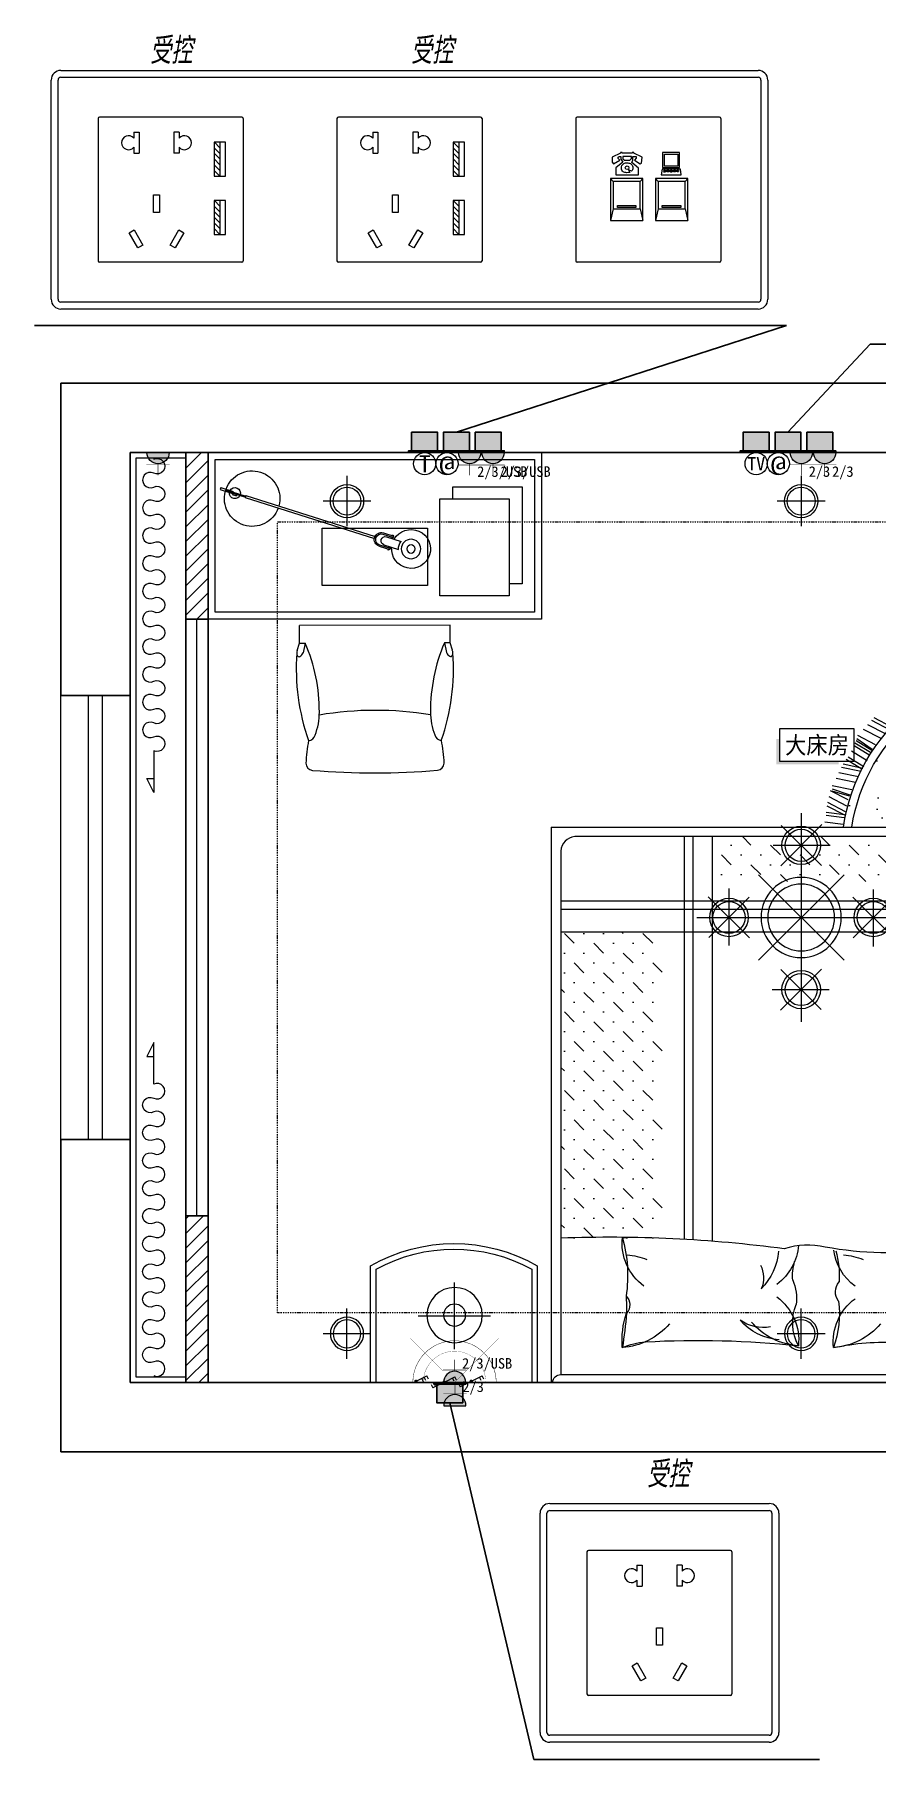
# Model space of a CAD drawing. Header units: millimetres. Extents: x 130143 to 328923, y 19139 to 134795.
# Drawn here: x 139871 to 144418, y 29509 to 38832 of the extents above; entities that cross this region are included whole.
import ezdxf
from ezdxf.enums import TextEntityAlignment as Align

# ---------------------------------------------------------------- set-up
doc = ezdxf.new("R2010")
doc.units = ezdxf.units.MM
doc.header["$LTSCALE"] = 10
for name, pattern in [('DASHDOT2', [12.7, 6.35, -3.175, 0, -3.175]), ('DOTE', [61.468, 50.8, -5.08, 0.508, -5.08]), ('HIDDEN', [9.525, 6.35, -3.175])]:
    doc.linetypes.add(name, pattern=pattern)
doc.layers.get('Defpoints').update_dxf_attribs({"color": 250})
for name, color, linetype in [('EM-开关插座(0.12)-DOM', 61, 'Continuous'), ('WALL_NEW【新建墙体】', 4, 'Continuous'), ('WALL【墙体】', 7, 'Continuous'), ('新建墙体图', 255, 'Continuous')]:
    doc.layers.add(name, color=color, linetype=linetype)
for name, color, linetype, lineweight in [('FF-ART【装饰、挂画】', 120, 'Continuous', 0), ('FF-Curtain【平面窗帘】', 32, 'Continuous', 0), ('FF-Socket【电气】', 124, 'Continuous', 0), ('FF-Text【平面文字】', 2, 'Continuous', 0), ('FF-Win【窗】', 132, 'Continuous', 0), ('FF-【活动成品家具】', 51, 'Continuous', 0), ('RC-Lamplight【灯带】', 205, 'DASHDOT2', 0), ('RC-Lamps【天花灯具】', 2, 'Continuous', 0), ('RC-Modelling【天花造型】', 30, 'Continuous', 0), ('邦威智能化', 7, 'Continuous', 18)]:
    doc.layers.add(name, color=color, linetype=linetype, lineweight=lineweight)
doc.styles.add('宋体', font='', dxfattribs={"width": 0.8})
doc.styles.add('文字', font='')
doc.styles.add('标准', font='', dxfattribs={"width": 0.667})
doc.styles.get('宋体').set_extended_font_data('SimSun')
doc.styles.get('文字').set_extended_font_data('SimSun')
doc.styles.get('标准').set_extended_font_data('仿宋_gb2312')
pattern_1 = [(45, (119597.695, 58434.603), (-39.77476, 39.77476), [])]

# ---------------------------------------------------------------- blocks, each defined once
blk = doc.blocks.new('hlw_3_1600_250')
for p, q in [((-0.5, 0.078125), (0.5, 0.078125)), ((-0.5, -0.078125), (0.5, -0.078125))]:
    blk.add_line(p, q)
at = {"linetype": 'HIDDEN', "ltscale": 15}
for p, q in [((-0.5, 0.015625), (0.5, 0.015625)), ((-0.5, -0.015625), (0.5, -0.015625))]:
    blk.add_line(p, q, dxfattribs=at)
blk = doc.blocks.new('tasklight')
at = {"color": 251}
for p, q in [((457.5, 270.3), (495.7, 282.4)), ((459, 265.6), (497.2, 277.6)), ((474.8, 265.3), (527.3, 281.8)), ((483.9, 236.7), (536.3, 253.2)), ((487.8, 282.5), (492.5, 284)), ((488.5, 280.1), (487.8, 282.5)), ((491.5, 270.6), (490, 275.3)), ((493.3, 281.6), (492.5, 284)), ((496.3, 272.1), (494.8, 276.8)), ((497.2, 277.6), (495.7, 282.4)), ((-25, 96.3), (440.3, 242.9)), ((-22.6, 88.7), (442.7, 235.3)), ((471.1, 227.4), (509.2, 239.4)), ((472.6, 222.7), (510.7, 234.7)), ((500.6, 242), (502.1, 237.2)), ((503.6, 232.4), (504.3, 230)), ((504.3, 230), (509.1, 231.5)), ((505.3, 243.5), (506.8, 238.7)), ((508.3, 233.9), (509.1, 231.5)), ((509.2, 239.4), (510.7, 234.7)), ((-115.6, 67.8), (-70.8, 81.9)), ((-113.2, 60.1), (-115.6, 67.8)), ((-113.2, 60.1), (-68.4, 74.3)), ((-96, 71.9), (-24.4, 94.4)), ((-94.8, 68), (-96, 71.9)), ((-94.8, 68), (-23.2, 90.6)), ((-71.7, 84.7), (-56.5, 89.6)), ((-70.8, 81.9), (-71.7, 84.7)), ((-55.6, 86.7), (-70.8, 81.9)), ((-70.8, 81.9), (-70.2, 80)), ((-69, 76.2), (-68.4, 74.3)), ((-67.4, 80.9), (-68, 82.8)), ((-57.8, 83.9), (-58.4, 85.8)), ((-55.6, 86.7), (-56.5, 89.6)), ((-22.6, 88.7), (-25, 96.3))]:
    blk.add_line(p, q, dxfattribs=at)
for radius in [35, 15]:
    blk.add_circle((572.3, 280.3), radius, dxfattribs=at)
for centre, radius, start, end in [((572.3, 280.3), 70, 209.85888, 185.11163), ((465, 246.5), 25, 107.48525, 287.48525), ((465, 246.5), 20, 107.48525, 287.48525), ((479.4, 251), 15, 107.48525, 287.48525), ((572.3, 280.3), 45, 178.01403, 216.95647), ((0, 100), 100, 19.7777, 195.19281), ((0, 100), 100, 199.7777, 15.19281), ((-62, 80.5), 20, 209.02221, 185.94829)]:
    blk.add_arc(centre, radius, start, end, dxfattribs=at)
blk = doc.blocks.new('海龙_04090929')
at = {"color": 0, "linetype": 'ByBlock'}
for p, q in [((271.2, -44.5, 0), (-271.2, -45.4, 0)), ((-271.1, -109.6, 0), (-271.2, -45.4, 0)), ((271.3, -108.7, 0), (271.2, -44.5, 0)), ((-278.9, -136.2, 0), (-271.1, -109.6, 0)), ((-271.1, -109.6, 0), (-250.2, -109.5, 0)), ((-271.1, -109.6, 0), (-250.2, -109.5, 0)), ((-250.2, -109.5, 0), (-258, -144.4, 0)), ((-250.2, -109.5, 0), (-258, -144.4, 0)), ((250.4, -108.6, 0), (258.3, -143.6, 0)), ((271.3, -108.7, 0), (250.4, -108.6, 0)), ((250.4, -108.6, 0), (258.3, -143.6, 0)), ((271.3, -108.7, 0), (250.4, -108.6, 0)), ((279.2, -135.3, 0), (271.3, -108.7, 0))]:
    blk.add_line(p, q, dxfattribs=at)
at = {"ltscale": 500}
blk.add_lwpolyline([(600, 577.1), (600, -22.9), (-600, -22.9), (-600, 577.1)], close=True, dxfattribs=at)
at = {"color": 251}
for points in [[(575, 552.1), (575, 2.1), (-575, 2.1), (-575, 552.1)], [(483.8, 61), (233.8, 61), (233.8, 411), (483.8, 411)], [(-189.7, 304.9), (189.7, 304.9), (189.7, 97.6), (-189.7, 97.6)]]:
    blk.add_lwpolyline(points, close=True, dxfattribs=at)
blk.add_lwpolyline([(281, 411), (281, 453.9), (531, 453.9), (531, 103.9), (483.8, 103.9)], dxfattribs=at)
at = {"color": 0, "linetype": 'ByBlock'}
for centre, radius, start, end in [((-825.4, -356.4, 0), 625.9, 359.84129, 23.2355), ((-825.4, -356.4, 0), 625.9, 359.84129, 23.2355), ((826.4, -353.7, 0), 625.9, 156.94898, 180.3432), ((826.4, -353.7, 0), 625.9, 156.94898, 180.3432), ((490.4, -202.2, 0), 773.1, 175.80336, 199.53273), ((-255.2, -145.3, 0), 25.4, 158.99011, 180.62502), ((-255.2, -145.3, 0), 25.4, 180.62502, 200.62672), ((-255.2, -145.3, 0), 25.4, 180.62502, 200.62672), ((-273, -152, 0), 6.35, 200.62672, 296.64596), ((-273, -152, 0), 6.35, 200.62672, 296.64596), ((-281.6, -135, 0), 25.4, 296.64596, 338.28256), ((-281.6, -135, 0), 25.4, 296.64596, 338.28256), ((-489.9, -203.8, 0), 773.1, 340.65176, 4.38113), ((281.9, -134.1, 0), 25.4, 201.90193, 243.53853), ((281.9, -134.1, 0), 25.4, 201.90193, 243.53853), ((273.4, -151.2, 0), 6.35, 243.53853, 339.55777), ((273.4, -151.2, 0), 6.35, 243.53853, 339.55777), ((255.5, -144.5, 0), 25.4, 359.55947, 21.19437), ((255.5, -144.5, 0), 25.4, 339.55777, 359.55947), ((255.5, -144.5, 0), 25.4, 339.55777, 359.55947), ((-411.2, -361.5, 0), 211.7, 337.8885, 0.9101), ((-411.2, -361.5, 0), 211.7, 337.8885, 0.9101), ((2.4, -1560, 0), 1208.4, 80.56409, 99.62039), ((2.4, -1560, 0), 1208.4, 80.56409, 99.62039), ((412.2, -360.1, 0), 211.7, 179.27439, 202.29599), ((412.2, -360.1, 0), 211.7, 179.27439, 202.29599), ((133.9, -545.8, 0), 381.7, 167.11391, 179.48638), ((-239.7, -435.3, 0), 25.4, 273.35663, 346.67419), ((-239.7, -435.3, 0), 25.4, 273.35663, 346.67419), ((241, -434.5, 0), 25.4, 193.5103, 266.82786), ((241, -434.5, 0), 25.4, 193.5103, 266.82786), ((-132.2, -546.2, 0), 381.7, 0.69811, 13.07057), ((-222.4, -542.6, 0), 25.4, 179.50765, 265.22035), ((224, -541.9, 0), 25.4, 274.96413, 0.67683), ((-3.4, 2077, 0), 2654.1, 265.22035, 274.96413)]:
    blk.add_arc(centre, radius, start, end, dxfattribs=at)
at = {"color": 251, "extrusion": (-2.32109e-12, 1.27568e-12, -1), "zscale": -1, "rotation": 180.1031689503808}
blk.add_blockref('tasklight', (441.3, 511.2, 0), dxfattribs=at)
blk = doc.blocks.new('1800平10108344')
h = blk.add_hatch()
h.set_pattern_fill('MUDST', color=8, scale=200, angle=45, style=0)
h.set_pattern_definition([(45, (-6314.967, -6597.646), (35.35534, 106.06602), [50, -50, 0, -50, 0, -50])])
h.paths.add_polyline_path([(814.9, -644.2, 0.325595), (864.9, -587.2), (864.9, -482.1), (-322.9, -482.1), (-322.9, -644.2)])
h.paths.add_polyline_path([(-504.8, 803.3, -0.019127), (-869.2, 802.8), (-869.2, -300.2), (-504.8, -300.2)])
h = blk.add_hatch()
h.set_pattern_fill('AR-CONC', color=8, scale=40, style=0)
h.set_pattern_definition([(50, (-6066.9, -21172.5), (286.904, -25.1009), [30, -330]), (355, (-6066.9, -21172.5), (-55.5005, 300.877), [24, -264]), (100.4514, (-6043, -21174.58), (231.4038, 275.7758), [25.496, -280.457]), (46.1842, (-6066.9, -21092.5), (426.8964, -66.2076), [45, -495]), (96.6356, (-6031.33, -21098), (373.865, 389.647), [38.244, -420.685]), (351.1842, (-6066.9, -21092.5), (373.865, 389.6474), [36, -396]), (21, (-6026.9, -21112.5), (238.7628, -161.0476), [30, -330]), (326, (-6026.9, -21112.5), (97.326, 290.06), [24, -264]), (71.4514, (-6007, -21125.9), (336.089, 129.0122), [25.496, -280.457]), (37.5, (-6066.9, -21172.49), (4.86394, 133.15754), [0, -260.8, 0, -268, 0, -265]), (7.5, (-6066.9, -21172.49), (105.2278, 157.7647), [0, -152.8, 0, -254.8, 0, -101]), (327.5, (-6156.1, -21172.49), (213.52897, -9.02195), [0, -100, 0, -312, 0, -414]), (317.5, (-6196.1, -21172.49), (233.2745, 40.042), [0, -130, 0, -207.2, 0, -294])])
h.paths.add_polyline_path([(895.8, -677.7), (147.8, -677.7, 2.020977), (895.8, 81.4)])
at = {"ltscale": 300}
for p, q in [((-1554.2, 1322.3), (1545.8, 1322.3)), ((-904.2, -677.7), (-904.2, 1322.3)), ((-904.2, -677.7), (895.8, -677.7))]:
    blk.add_line(p, q, dxfattribs=at)
at = {"color": 8}
for p, q in [((-1251.8, 1203), (-1251.8, 962.6)), ((-1383.4, 1082.8), (-1122.9, 1082.8)), ((-393.6, 809), (-393.6, -644.2)), ((-322.9, 814), (-322.9, -644.2)), ((-423.9, 807.2), (-423.9, -644.2)), ((864.9, -300.2), (-869.2, -300.2)), ((864.9, -381.1), (-869.2, -381.1)), ((864.9, -411.4), (-869.2, -411.4)), ((81.3, -697.7), (147.2, -689)), ((85.2, -721.3), (151.1, -712.6)), ((85.5, -732.5), (151.4, -723.8)), ((152.7, -720.8), (89.1, -753.7)), ((155.4, -733.5), (91.7, -766.4)), ((159.7, -754.1), (96.1, -786.9)), ((164.4, -776.5), (100.8, -809.4)), ((106.7, -808.4), (168.6, -790.7)), ((107.2, -815.8), (171.3, -794.4)), ((177.6, -812.5), (107.5, -827.2)), ((191.3, -839.2), (121.2, -853.9)), ((201.8, -859.6), (131.8, -874.3)), ((211.4, -878.3), (141.3, -893)), ((217.4, -889.8), (147.3, -904.5)), ((157.9, -923.1), (214.5, -888.3)), ((164.7, -932), (221.3, -897.2)), ((176.6, -952.9), (233.2, -918)), ((186.6, -972.4), (243.2, -937.6)), ((188.5, -982.5), (245.6, -948.4)), ((193.5, -990.2), (250.1, -955.4)), ((196, -997.3), (251.9, -959.3)), ((262.9, -975.1), (199.4, -1008.1)), ((283.3, -997), (219.8, -1030.1)), ((298.9, -1013.9), (235.4, -1046.9)), ((313.2, -1029.2), (249.7, -1062.3)), ((322, -1038.8), (258.5, -1071.8))]:
    blk.add_line(p, q, dxfattribs=at)
at = {"ltscale": 300}
blk.add_lwpolyline([(-1554.2, 1322.3), (-1554.2, 902.3, 0.266667), (-954.2, 902.3), (-954.2, 1322.3)], format="xyb", dxfattribs=at)
at = {"color": 8}
for points in [[(-1534.2, 1322.3), (-1534.2, 914, 0.256108), (-974.2, 914), (-974.2, 1322.3)], [(-899.2, 1322.3, 0.39642), (-869.2, 1294), (-4.2, 1294), (864.9, 1294)], [(864.9, 1294), (864.9, -587.2, -0.325595), (814.9, -644.2), (-819.2, -644.2, -0.382387), (-869.2, -591.9), (-869.2, 1294)], [(864.9, 722.6, 0.165988), (82.3, 834.8, -0.137674), (-65, 841.2, -0.042319), (-869.2, 802.8)]]:
    blk.add_lwpolyline(points, format="xyb", dxfattribs=at)
for radius in [99.6, 39.6]:
    blk.add_circle((-1251.8, 1080), radius, dxfattribs=at)
for centre, radius, start, end in [((-340.6, 1171.8), 308.5, 175.30484, 198.69419), ((-665.1, 952.7), 245, 40.4189, 85.9871), ((-535.3, 1469.5), 294.8, 247.51785, 264.26696), ((-2263.4, 935.8), 1636.4, 4.80985, 9.18918), ((-376.8, 4551.3), 3380.3, 266.81337, 276.16021), ((3.1, 946.1), 245, 94.0129, 139.5811), ((-207.4, 1170.5), 194.3, 306.5711, 5.88998), ((141.7, 1106.9), 176.7, 151.77364, 201.69827), ((305.4, 1177.1), 194.3, 174.11002, 233.4289), ((293.9, 2033.7), 856.1, 257.74383, 273.62843), ((95, 952.7), 245, 40.4189, 85.9871), ((-245.1, 1072.8), 378.3, 353.49469, 19.18669), ((-68.9, 965.7), 204.1, 94.0129, 139.5811), ((-140.4, 979.3), 145.5, 79.82604, 125.26665), ((-665.8, 1043), 44.6, 314.4736, 42.17134), ((-2993.9, 1118.7), 2361.8, 357.39054, 358.88764), ((-1124.4, 936.2), 495.6, 344.0243, 8.70709), ((-189.2, 1019.5), 168.1, 337.01696, 7.53676), ((173.9, 996.3), 54.7, 142.08329, 220.902), ((-454.7, 819.7), 194.3, 126.5711, 185.88998), ((-235.6, 945.6), 96.2, 331.37164, 24.1267), ((-309, 828.4), 224.6, 5.35766, 44.16478), ((-207.4, 813.1), 194.3, 4.31813, 53.4289), ((148.3, 938.6), 183.4, 175.22328, 196.23004), ((305.4, 819.7), 194.3, 126.5711, 172.36406), ((-196.7, 940), 329.9, 343.79543, 3.55541), ((-648.8, 1100.6), 238.3, 274.48364, 291.935), ((129.7, 1100.6), 238.3, 274.48364, 291.935), ((-384.6, -967.5), 1786.8, 97.85852, 98.47626), ((-665.1, 1044.1), 245, 274.0129, 278.34166), ((811.5, -583.5), 640.3, 188.46037, 82.43182)]:
    blk.add_arc(centre, radius, start, end, dxfattribs=at)
at = {"ltscale": 300}
blk.add_arc((811.5, -583.5), 670.3, 188.07911, 82.77241, dxfattribs=at)
blk = doc.blocks.new('*U127')
at = {"color": 150}
blk.add_lwpolyline([(-5.38, -2.34), (5.38, -2.34), (5.38, 2.33), (-5.38, 2.33), (-5.38, -2.34)], dxfattribs=at)
at = {"color": 150, "ltscale": 4}
for points in [[(-5.38, 0.83), (-5.83, 0.83), (-5.38, -2.34), (-5.83, -2.79)], [(3.13, -2.34), (3.13, -2.79), (-5.38, -2.34), (-5.83, -2.79)]]:
    blk.add_solid(points, dxfattribs=at)
at = {"color": 2, "ltscale": 4, "style": '文字', "width": 0.9, "flags": 8}
blk.add_attdef('功能区文字', text='', height=2.5, dxfattribs=at).set_placement((0.01, -0.03), align=Align.MIDDLE_CENTER)
blk = doc.blocks.new('灯_圆形筒灯')
at = {"color": 251, "linetype": 'DOTE', "ltscale": 43.504693}
blk.add_line((0, 90.6), (0, -90.6), dxfattribs=at)
at = {"color": 251, "linetype": 'DOTE', "ltscale": 41.297046}
blk.add_line((86, 0), (-86, 0), dxfattribs=at)
blk.add_ellipse((0, 0), major_axis=(-42.4, 42.4), ratio=1, start_param=2.355868237233173, end_param=8.639053544412759)
at = {"color": 251}
blk.add_ellipse((0, 0), major_axis=(35.4, 35.4), ratio=1, start_param=5.498714316925571, end_param=11.78189962410516, dxfattribs=at)
blk = doc.blocks.new('大吊灯')
at = {"color": 8}
for p, q in [((0, 376.2), (0, -376.2)), ((74.5, 334.4), (-73.6, 186.3)), ((72.9, 187), (-72, 331.9)), ((104.1, 259.9), (-100.7, 259.9)), ((154.2, -154.2), (-154.2, 154.2)), ((154.2, 154.2), (-154.2, -154.2)), ((-334.4, 74.5), (-186.3, -73.6)), ((-187, 72.9), (-331.9, -72)), ((-259.9, 104.1), (-259.9, -100.7)), ((334.4, -74.5), (186.3, 73.6)), ((187, -72.9), (331.9, 72)), ((259.9, -104.1), (259.9, 100.7)), ((-376.2, 0), (376.2, 0)), ((-74.5, -334.4), (73.6, -186.3)), ((-72.9, -187), (72, -331.9)), ((-104.1, -259.9), (100.7, -259.9))]:
    blk.add_line(p, q, dxfattribs=at)
for centre, major_axis, start_param, end_param in [((0, 259.9), (0, 69.3), -1.570342718129233, 4.712842589050354), ((0, 0), (0, 144.4), 4.712226, 10.995411), ((-259.9, 0), (0, 69.3), 4.712260247178279, 10.99544555435786), ((259.9, 0), (0, 69.3), 4.711943, 10.995128), ((0, -259.9), (0, 69.3), -1.570342718129233, 4.712842589050354)]:
    blk.add_ellipse(centre, major_axis=major_axis, ratio=1, start_param=start_param, end_param=end_param)
for centre, major_axis, start_param, end_param in [((0, 259.9), (0.1, 57.8), -1.569728, 4.713457), ((0, 0), (0, 120.3), -1.570528, 4.712657), ((-259.9, 0), (0, 57.8), 4.711804, 10.994989), ((259.9, 0), (0, 57.8), 4.712315, 10.9955), ((0, -259.9), (0.1, 57.8), -1.569728, 4.713457)]:
    blk.add_ellipse(centre, major_axis=major_axis, ratio=1, start_param=start_param, end_param=end_param, dxfattribs=at)
blk = doc.blocks.new('一般插座')
h = blk.add_hatch(color=0)
edge = h.paths.add_edge_path()
edge.add_line((-1.9, 0), (1.9, 0))
edge.add_arc((0, 0), 1.9, 0, 180)
at = {"color": 0, "const_width": 0.1}
for points in [[(0, 3.9), (0, 1.9)], [(-2, 2.1), (2, 2.1)]]:
    blk.add_lwpolyline(points, dxfattribs=at)
at = {"color": 0}
blk.add_lwpolyline([(1.9, 0, 1), (-1.9, 0)], format="xyb", close=True, dxfattribs=at)
blk = doc.blocks.new('电话插座')
blk.add_circle((0, 0), 1.9)
at = {"style": '宋体', "flags": 8}
blk.add_attdef('T', text='', height=2.91, dxfattribs=at).set_placement((0, 0), align=Align.MIDDLE_CENTER)
blk = doc.blocks.new('电脑网络插座')
blk.add_circle((0, 0), 1.9)
at = {"style": '宋体', "width": 1.5, "flags": 8}
blk.add_attdef('@', text='', height=2.68, dxfattribs=at).set_placement((0, 0), align=Align.MIDDLE_CENTER)
blk = doc.blocks.new('电视电源插座')
blk.add_circle((0, 0), 1.9)
at = {"style": '宋体', "flags": 8}
blk.add_attdef('TV', text='', height=2.24, dxfattribs=at).set_placement((0, 0), align=Align.MIDDLE_CENTER)
blk = doc.blocks.new('防溅水插座')
blk.add_blockref('一般插座', (0, 0))
at = {"style": '宋体', "flags": 8}
blk.add_attdef('F', (1.28, 2.35), '', height=1.8, dxfattribs=at)
blk = doc.blocks.new('海龙_05067149')
at = {"layer": 'FF-ART【装饰、挂画】'}
for p, q in [((4.2, 2), (39.7, 19.6)), ((36.4, 3.4), (30.6, 15.1)), ((45.5, 7.9), (39.7, 19.6)), ((-45.5, -7.9), (-39.7, -19.6)), ((-4.2, -2), (-39.7, -19.6)), ((-36.4, -3.4), (-30.6, -15.1))]:
    blk.add_line(p, q, dxfattribs=at)
at = {"layer": 'FF-ART【装饰、挂画】', "const_width": 6.08}
blk.add_lwpolyline([(-2.4, 1.4, 1), (3.2, -0.8, 1)], format="xyb", close=True, dxfattribs=at)
blk = doc.blocks.new('海龙_05066079')
at = {"layer": 'FF-ART【装饰、挂画】'}
for p, q in [((-27.3, 1.1), (-21.6, -10.6)), ((4.2, 2), (39.7, 19.6)), ((36.4, 3.4), (30.6, 15.1)), ((45.5, 7.9), (39.7, 19.6)), ((-45.5, -7.9), (-39.7, -19.6)), ((-4.2, -2), (-39.7, -19.6)), ((-36.4, -3.4), (-30.6, -15.1))]:
    blk.add_line(p, q, dxfattribs=at)
at = {"layer": 'FF-ART【装饰、挂画】', "const_width": 6.08}
blk.add_lwpolyline([(-2.4, 1.4, 1), (3.2, -0.8, 1)], format="xyb", close=True, dxfattribs=at)
blk = doc.blocks.new('海龙_05066997')
at = {"layer": 'FF-ART【装饰、挂画】'}
for p, q in [((-17.2, -6.4), (18.3, 11.2)), ((5.9, -9.5), (0.1, 2.2)), ((15, -5), (9.2, 6.7)), ((24, -0.5), (18.3, 11.2))]:
    blk.add_line(p, q, dxfattribs=at)
at = {"layer": 'FF-ART【装饰、挂画】', "const_width": 6.08}
blk.add_lwpolyline([(-23.9, -7.1, 1), (-18.2, -9.2, 1)], format="xyb", close=True, dxfattribs=at)
blk = doc.blocks.new('壁灯')
at = {"color": 8}
blk.add_line((-2.003, -0.001), (1.997, -0.001), dxfattribs=at)
at = {"const_width": 0.01}
blk.add_lwpolyline([(2.118, 2.121), (-0.003, -0.001), (-2.124, 2.121)], dxfattribs=at)
at = {"const_width": 0.02}
blk.add_lwpolyline([(1.997, -0.001, 1), (-2.003, -0.001)], format="xyb", dxfattribs=at)
at = {"color": 8, "const_width": 0.01}
blk.add_lwpolyline([(1.497, -0.001, 1), (-1.503, -0.001)], format="xyb", dxfattribs=at)
blk = doc.blocks.new('A$C0BEE72F1')
at = {"layer": 'EM-开关插座(0.12)-DOM'}
blk.add_hatch(color=250, dxfattribs=at).paths.add_polyline_path([(8, 55), (8, 5), (78, 5), (78, 55)])
for points in [[(78, 5), (78, 55), (8, 55), (8, 5)], [(0, 0), (86, 0), (86, 5), (0, 5)]]:
    blk.add_lwpolyline(points, close=True, dxfattribs=at)

msp = doc.modelspace()

# ---------------------------------------------------------------- hatches: boundary and pattern name
at = {"layer": 'WALL_NEW【新建墙体】'}
h = msp.add_hatch(dxfattribs=at)
h.set_pattern_fill('ANSI31', color=8, scale=17.716535)
h.set_pattern_definition(pattern_1)
h.paths.add_polyline_path([(140688.52885, 35672.5596), (140808.52885, 35672.5596), (140808.52885, 36572.5596), (140688.52885, 36572.5596)])
h = msp.add_hatch(dxfattribs=at)
h.set_pattern_fill('ANSI31', color=8, scale=17.716535)
h.set_pattern_definition(pattern_1)
h.paths.add_polyline_path([(140688.52885, 31547.5596), (140808.52885, 31547.5596), (140808.52885, 32447.5596), (140688.52885, 32447.5596)])

# ---------------------------------------------------------------- linework, layer by layer
at = {"layer": 'Defpoints'}
msp.add_line((140688.52885, 36572.5596), (140688.52885, 31547.5596), dxfattribs=at)
at = {"layer": 'FF-Curtain【平面窗帘】'}
for points in [[(140514.79213, 36536.2829, -1.6), (140514.79213, 36461.2829, 1.6), (140514.79213, 36386.2829, -1.6), (140514.79213, 36311.2829, 1.6), (140514.79213, 36236.2829, -1.6), (140514.79213, 36161.2829, 1.6), (140514.79213, 36086.2829, -1.6), (140514.79213, 36011.2829, 1.6), (140514.79213, 35936.2829, -1.6), (140514.79213, 35861.2829, 1.6), (140514.79213, 35786.2829, -1.6), (140514.79213, 35711.2829, 1.6), (140514.79213, 35636.2829, -1.6), (140514.79213, 35561.2829, 1.6), (140514.79213, 35486.2829, -1.6), (140514.79213, 35411.2829, 1.6), (140514.79213, 35336.2829, -1.6), (140514.79213, 35261.2829, 1.6), (140514.79213, 35186.2829, -1.6), (140514.79213, 35111.2829, 1.6), (140514.79213, 35036.2829, -1.6), (140514.79213, 34961.2829), (140514.79213, 34886.2829), (140514.79213, 34811.2829), (140514.79213, 34736.2829), (140477.29213, 34811.2829), (140514.79213, 34811.2829)], [(140514.79213, 31583.8363, 1.6), (140514.79213, 31658.8363, -1.6), (140514.79213, 31733.8363, 1.6), (140514.79213, 31808.8363, -1.6), (140514.79213, 31883.8363, 1.6), (140514.79213, 31958.8363, -1.6), (140514.79213, 32033.8363, 1.6), (140514.79213, 32108.8363, -1.6), (140514.79213, 32183.8363, 1.6), (140514.79213, 32258.8363, -1.6), (140514.79213, 32333.8363, 1.6), (140514.79213, 32408.8363, -1.6), (140514.79213, 32483.8363, 1.6), (140514.79213, 32558.8363, -1.6), (140514.79213, 32633.8363, 1.6), (140514.79213, 32708.8363, -1.6), (140514.79213, 32783.8363, 1.6), (140514.79213, 32858.8363, -1.6), (140514.79213, 32933.8363, 1.6), (140514.79213, 33008.8363, -1.6), (140514.79213, 33083.8363, 1.6), (140514.79213, 33158.8363), (140514.79213, 33233.8363), (140514.79213, 33308.8363), (140514.79213, 33383.8363), (140477.29213, 33308.8363), (140514.79213, 33308.8363)]]:
    msp.add_lwpolyline(points, format="xyb", dxfattribs=at)
at = {"layer": 'RC-Lamplight【灯带】', "ltscale": 0.1}
msp.add_lwpolyline([(141183.52885, 36197.5596), (146838.52885, 36197.5596), (146838.52885, 31922.5596), (141183.52885, 31922.5596)], close=True, dxfattribs=at)
at = {"layer": 'RC-Modelling【天花造型】'}
for points in [[(140388.52885, 36572.5596), (140808.52885, 36572.5596), (140808.52885, 31547.5596), (140388.52885, 31547.5596)], [(140808.52885, 36572.5596), (147213.52885, 36572.5596), (147213.52885, 31547.5596), (140808.52885, 31547.5596)], [(140808.52885, 36572.5596), (147213.52885, 36572.5596), (147213.52885, 31547.5596), (140808.52885, 31547.5596)], [(140748.52885, 35672.5596), (140808.52885, 35672.5596), (140808.52885, 32447.5596), (140748.52885, 32447.5596)]]:
    msp.add_lwpolyline(points, close=True, dxfattribs=at)
for points in [[(140688.52885, 36572.5596), (140388.52885, 36572.5596), (140388.52885, 31547.5596), (140688.52885, 31547.5596)], [(140688.52885, 36542.5596), (140418.52885, 36542.5596), (140418.52885, 31577.5596), (140688.52885, 31577.5596)]]:
    msp.add_lwpolyline(points, dxfattribs=at)
at = {"layer": 'WALL_NEW【新建墙体】'}
for points in [[(140688.52885, 36572.5596), (140808.52885, 36572.5596), (140808.52885, 35672.5596), (140688.52885, 35672.5596)], [(140688.52885, 31547.5596), (140808.52885, 31547.5596), (140808.52885, 32447.5596), (140688.52885, 32447.5596)]]:
    msp.add_lwpolyline(points, close=True, dxfattribs=at)
at = {"layer": 'WALL【墙体】'}
for p, q in [((140013.52885, 35260.0596), (140013.52885, 36947.5596)), ((140013.52885, 36947.5596), (150513.52885, 36947.5596)), ((140388.52885, 35260.0596), (140388.52885, 36572.5596)), ((140388.52885, 36572.5596), (150513.52885, 36572.5596)), ((140388.52885, 35260.0596), (140013.52885, 35260.0596)), ((140013.52885, 31172.5596), (140013.52885, 32860.0596)), ((140388.52885, 32860.0596), (140013.52885, 32860.0596)), ((140388.52885, 31547.5596), (140388.52885, 32860.0596)), ((140388.52885, 31547.5596), (150513.52885, 31547.5596)), ((140013.52885, 31172.5596), (150888.52885, 31172.5596))]:
    msp.add_line(p, q, dxfattribs=at)
at = {"layer": '新建墙体图'}
for p, q in [((139871.19466, 37258.65202), (143932.19489, 37258.65202)), ((143932.19489, 37258.65202), (142149.26868, 36682.2496)), ((144384.36962, 37157.53599), (143939.77699, 36682.5597)), ((148420.40471, 37157.53599), (144384.36962, 37157.53599)), ((142113.59545, 31437.5596), (142567.85575, 29509.41443)), ((142567.85575, 29509.41443), (144109.38111, 29509.41443))]:
    msp.add_line(p, q, dxfattribs=at)
at = {"layer": '邦威智能化', "color": 0}
for p, q in [((140013.52885, 38638.2354), (141251.02885, 38638.2354)), ((140013.52885, 38600.7354), (141251.02885, 38600.7354)), ((141251.02885, 38638.2354), (142541.02885, 38638.2354)), ((141251.02885, 38600.7354), (142541.02885, 38600.7354)), ((142541.02874, 38638.23541), (143778.52874, 38638.23541)), ((142541.02874, 38600.73541), (143778.52874, 38600.73541)), ((139961.02885, 37400.7354), (139961.02885, 38585.7354)), ((139998.52885, 37400.73542), (139998.52885, 38585.7354)), ((143793.52874, 38585.7354), (143793.52874, 37400.73539)), ((143831.02874, 38585.73541), (143831.02874, 37400.73541)), ((140407.28638, 38303.81871), (140435.59102, 38303.81871)), ((140407.28638, 38303.81871), (140407.28638, 38272.17178)), ((140435.59102, 38303.81871), (140435.59102, 38190.60015)), ((140652.59326, 38303.81871), (140624.28862, 38303.81871)), ((140624.28862, 38303.81871), (140624.28862, 38190.60015)), ((140652.59326, 38303.81871), (140652.59326, 38272.17178)), ((141697.28638, 38303.81871), (141725.59102, 38303.81871)), ((141697.28638, 38303.81871), (141697.28638, 38272.17178)), ((141725.59102, 38303.81871), (141725.59102, 38190.60015)), ((141942.59326, 38303.81871), (141914.28862, 38303.81871)), ((141914.28862, 38303.81871), (141914.28862, 38190.60015)), ((141942.59326, 38303.81871), (141942.59326, 38272.17178)), ((140407.28638, 38222.24709), (140407.28638, 38190.60015)), ((140407.28638, 38190.60015), (140435.59102, 38190.60015)), ((140652.59326, 38190.60015), (140624.28862, 38190.60015)), ((140652.59326, 38222.24709), (140652.59326, 38190.60015)), ((141697.28638, 38222.24709), (141697.28638, 38190.60015)), ((141697.28638, 38190.60015), (141725.59102, 38190.60015)), ((141942.59326, 38190.60015), (141914.28862, 38190.60015)), ((141942.59326, 38222.24709), (141942.59326, 38190.60015)), ((140514.21502, 37870.87062), (140514.21502, 37965.21942)), ((140514.21502, 37965.21942), (140545.66462, 37965.21942)), ((140529.93982, 37965.21942), (140539.3747, 37965.21942)), ((140545.66462, 37965.21942), (140545.66462, 37870.87062)), ((141804.21502, 37870.87062), (141804.21502, 37965.21942)), ((141804.21502, 37965.21942), (141835.66462, 37965.21942)), ((141819.93982, 37965.21942), (141829.3747, 37965.21942)), ((141835.66462, 37965.21942), (141835.66462, 37870.87062)), ((140545.66462, 37870.87062), (140514.21502, 37870.87062)), ((141835.66462, 37870.87062), (141804.21502, 37870.87062)), ((140382.44921, 37760.01705), (140409.68536, 37775.74185)), ((140429.62361, 37678.30859), (140382.44921, 37760.01705)), ((140409.68536, 37775.74185), (140456.85976, 37694.03339)), ((140603.01988, 37694.03339), (140650.19428, 37775.74185)), ((140677.43043, 37760.01705), (140630.25603, 37678.30859)), ((140650.19428, 37775.74185), (140671.9832, 37763.16201)), ((140650.19428, 37775.74185), (140677.43043, 37760.01705)), ((141672.44921, 37760.01705), (141699.68536, 37775.74185)), ((141719.62361, 37678.30859), (141672.44921, 37760.01705)), ((141699.68536, 37775.74185), (141746.85976, 37694.03339)), ((141893.01988, 37694.03339), (141940.19428, 37775.74185)), ((141967.43043, 37760.01705), (141920.25603, 37678.30859)), ((141940.19428, 37775.74185), (141961.9832, 37763.16201)), ((141940.19428, 37775.74185), (141967.43043, 37760.01705)), ((140456.85976, 37694.03339), (140429.62361, 37678.30859)), ((140456.85976, 37694.03339), (140443.24169, 37686.17099)), ((140630.25603, 37678.30859), (140603.01988, 37694.03339)), ((141746.85976, 37694.03339), (141719.62361, 37678.30859)), ((141746.85976, 37694.03339), (141733.24169, 37686.17099)), ((141920.25603, 37678.30859), (141893.01988, 37694.03339)), ((141251.02885, 37385.7354), (140013.52885, 37385.7354)), ((142541.02885, 37385.7354), (141251.02885, 37385.7354)), ((143778.52874, 37385.73541), (142541.02874, 37385.73541)), ((141251.02885, 37348.2354), (140013.52885, 37348.2354)), ((142541.02885, 37348.2354), (141251.02885, 37348.2354)), ((143778.52874, 37348.23541), (142541.02874, 37348.23541)), ((142653.49635, 30892.56819), (143838.49635, 30892.56819)), ((142600.99635, 29655.06819), (142600.99635, 30840.06819)), ((142638.49635, 29655.06821), (142638.49635, 30840.06819)), ((142653.49635, 30855.06819), (143838.49635, 30855.06819)), ((143853.49635, 30840.06819), (143853.49635, 29655.06818)), ((143890.99635, 30840.06819), (143890.99635, 29655.06819)), ((143123.34291, 30559.54793), (143151.64755, 30559.54793)), ((143123.34291, 30559.54793), (143123.34291, 30527.901)), ((143151.64755, 30559.54793), (143151.64755, 30446.32937)), ((143368.64979, 30559.54793), (143340.34515, 30559.54793)), ((143340.34515, 30559.54793), (143340.34515, 30446.32937)), ((143368.64979, 30559.54793), (143368.64979, 30527.901)), ((143123.34291, 30477.9763), (143123.34291, 30446.32937)), ((143123.34291, 30446.32937), (143151.64755, 30446.32937)), ((143368.64979, 30446.32937), (143340.34515, 30446.32937)), ((143368.64979, 30477.9763), (143368.64979, 30446.32937)), ((143230.27155, 30126.59984), (143230.27155, 30220.94864)), ((143230.27155, 30220.94864), (143261.72115, 30220.94864)), ((143245.99635, 30220.94864), (143255.43123, 30220.94864)), ((143261.72115, 30220.94864), (143261.72115, 30126.59984)), ((143261.72115, 30126.59984), (143230.27155, 30126.59984)), ((143098.50574, 30015.74627), (143125.7419, 30031.47107)), ((143125.7419, 30031.47107), (143172.9163, 29949.76261)), ((143319.07641, 29949.76261), (143366.25081, 30031.47107)), ((143366.25081, 30031.47107), (143388.03973, 30018.89123)), ((143366.25081, 30031.47107), (143393.48696, 30015.74627)), ((143145.68014, 29934.03781), (143098.50574, 30015.74627)), ((143172.9163, 29949.76261), (143145.68014, 29934.03781)), ((143172.9163, 29949.76261), (143159.29822, 29941.90021)), ((143346.31256, 29934.03781), (143319.07641, 29949.76261)), ((143393.48696, 30015.74627), (143346.31256, 29934.03781)), ((143838.49635, 29640.06819), (142653.49635, 29640.06819)), ((143838.49635, 29602.56819), (142653.49635, 29602.56819))]:
    msp.add_line(p, q, dxfattribs=at)
at = {"layer": '邦威智能化'}
for p, q in [((140214.52885, 38377.2354), (140214.52885, 37609.2354)), ((140990.02885, 38384.7354), (140222.02885, 38384.7354)), ((140997.52885, 38377.2354), (140997.52885, 37609.2354)), ((141504.52885, 38377.2354), (141504.52885, 37609.2354)), ((142280.02885, 38384.7354), (141512.02885, 38384.7354)), ((142287.52885, 38377.2354), (142287.52885, 37609.2354)), ((142794.52874, 38377.23541), (142794.52874, 37609.23541)), ((143570.02874, 38384.73541), (142802.02874, 38384.73541)), ((143577.52874, 38377.23541), (143577.52874, 37609.23541)), ((140872.02942, 38219.99463, 6.61051), (140842.27946, 38249.74458, 6.61051)), ((140872.02942, 38249.74458, 6.61051), (140872.02942, 38066.72009, 6.61051)), ((142162.02942, 38219.99463, 6.61051), (142132.27946, 38249.74458, 6.61051)), ((142162.02942, 38249.74458, 6.61051), (142162.02942, 38066.72009, 6.61051)), ((140872.02942, 38189.11348, 6.61051), (140841.14827, 38219.99463, 6.61051)), ((140872.02942, 38159.36352, 6.61051), (140841.14827, 38190.24467, 6.61051)), ((140872.02942, 38128.48238, 6.61051), (140841.14827, 38159.36352, 6.61051)), ((142162.02942, 38189.11348, 6.61051), (142131.14827, 38219.99463, 6.61051)), ((142162.02942, 38159.36352, 6.61051), (142131.14827, 38190.24467, 6.61051)), ((142162.02942, 38128.48238, 6.61051), (142131.14827, 38159.36352, 6.61051)), ((140872.02942, 38097.60123, 6.61051), (140841.14827, 38128.48238, 6.61051)), ((140872.02942, 38066.72009, 6.61051), (140841.14827, 38097.60123, 6.61051)), ((142162.02942, 38097.60123, 6.61051), (142131.14827, 38128.48238, 6.61051)), ((142162.02942, 38066.72009, 6.61051), (142131.14827, 38097.60123, 6.61051)), ((140872.02942, 37874.14104, 6.61051), (140841.14827, 37905.02218, 6.61051)), ((140872.02942, 37844.39108, 6.61051), (140841.14827, 37875.27223, 6.61051)), ((140872.02942, 37905.02218, 6.61051), (140842.27946, 37934.77214, 6.61051)), ((140872.02942, 37934.77214, 6.61051), (140872.02942, 37751.74764, 6.61051)), ((142162.02942, 37874.14104, 6.61051), (142131.14827, 37905.02218, 6.61051)), ((142162.02942, 37844.39108, 6.61051), (142131.14827, 37875.27223, 6.61051)), ((142162.02942, 37905.02218, 6.61051), (142132.27946, 37934.77214, 6.61051)), ((142162.02942, 37934.77214, 6.61051), (142162.02942, 37751.74764, 6.61051)), ((140872.02942, 37813.50994, 6.61051), (140841.14827, 37844.39108, 6.61051)), ((140872.02942, 37782.62879, 6.61051), (140841.14827, 37813.50994, 6.61051)), ((140872.02942, 37751.74764, 6.61051), (140841.14827, 37782.62879, 6.61051)), ((142162.02942, 37813.50994, 6.61051), (142131.14827, 37844.39108, 6.61051)), ((142162.02942, 37782.62879, 6.61051), (142131.14827, 37813.50994, 6.61051)), ((142162.02942, 37751.74764, 6.61051), (142131.14827, 37782.62879, 6.61051)), ((140990.02885, 37601.7354), (140222.02885, 37601.7354)), ((142280.02885, 37601.7354), (141512.02885, 37601.7354)), ((143570.02874, 37601.73541), (142802.02874, 37601.73541)), ((142854.49635, 30631.56819), (142854.49635, 29863.56819)), ((143629.99635, 30639.06819), (142861.99635, 30639.06819)), ((143637.49635, 30631.56819), (143637.49635, 29863.56819)), ((143629.99635, 29856.06819), (142861.99635, 29856.06819))]:
    msp.add_line(p, q, dxfattribs=at)
at = {"layer": '邦威智能化', "elevation": 6.61051}
for points in [[(140902.91057, 38249.74458), (140841.14827, 38249.74458), (140841.14827, 38066.72009), (140902.91057, 38066.72009)], [(142192.91057, 38249.74458), (142131.14827, 38249.74458), (142131.14827, 38066.72009), (142192.91057, 38066.72009)], [(140902.91057, 37934.77214), (140841.14827, 37934.77214), (140841.14827, 37751.74764), (140902.91057, 37751.74764)], [(142192.91057, 37934.77214), (142131.14827, 37934.77214), (142131.14827, 37751.74764), (142192.91057, 37751.74764)]]:
    msp.add_lwpolyline(points, close=True, dxfattribs=at)
at = {"layer": '邦威智能化'}
for points in [[(143010.65436, 38110.70609), (143010.65436, 38074.1002), (143132.19796, 38074.1002), (143132.19796, 38110.43724), (143096.18492, 38139.96321), (143102.61593, 38152.17188), (143102.61593, 38173.05539), (143119.87909, 38173.05539), (143119.87909, 38162.85603), (143111.3272, 38152.07528), (143142.14287, 38132.80318), (143149.12628, 38137.34426), (143151.89511, 38168.28678), (143107.27591, 38190.32971), (143107.27591, 38193.92243), (143098.09984, 38193.92243), (143098.09984, 38190.81854), (143044.36336, 38190.81854), (143044.36336, 38193.92243), (143035.01838, 38193.92243), (143035.01838, 38190.32971), (142991.2506, 38168.72815), (142991.2506, 38141.37445), (142997.52396, 38133.36404), (143032.43034, 38152.03452), (143022.26709, 38161.5455), (143022.26709, 38161.5455), (143022.26709, 38168.88058), (143027.75659, 38172.25834), (143036.93267, 38172.25834), (143036.93267, 38157.78165), (143047.65394, 38141.56764), (143010.65436, 38110.70609)], [(143047.17224, 38171.85577), (143047.17224, 38160.19345), (143056.73055, 38152.81566), (143085.22155, 38152.81566), (143094.55778, 38160.98464), (143094.55778, 38171.85577), (143047.17224, 38171.85577)], [(143262.91887, 38193.40417), (143262.91887, 38113.09293), (143354.85307, 38113.09293), (143354.85307, 38193.40417), (143262.91887, 38193.40417)], [(142982.28615, 38053.42459), (142982.28615, 37827.56302), (143156.19247, 37827.56302), (143156.19247, 38053.42459), (142982.28615, 38053.42459)], [(142995.64883, 38038.20404), (142982.28615, 38053.42459)], [(142995.64883, 38038.20404), (142995.64883, 37889.59442), (143141.22905, 37889.59442), (143141.22905, 38038.20404), (142995.64883, 38038.20404)], [(143094.96941, 38093.79107), (143077.75332, 38101.00722), (143086.30194, 38086.48056)], [(143141.22905, 38038.20404), (143156.19247, 38053.42459)], [(143224.83946, 38053.42459), (143224.83946, 37827.56302), (143398.74579, 37827.56302), (143398.74579, 38053.42459), (143224.83946, 38053.42459)], [(143238.20215, 38038.20404), (143224.83946, 38053.42459)], [(143238.20215, 38038.20404), (143238.20215, 37889.59442), (143383.78236, 37889.59442), (143383.78236, 38038.20404), (143238.20215, 38038.20404)], [(143259.82565, 38104.37057), (143254.2714, 38074.02695), (143363.71513, 38074.02695), (143359.48129, 38104.57763), (143259.82565, 38104.37057)], [(143383.78236, 38038.20404), (143398.74579, 38053.42459)], [(142995.64883, 37889.59442), (142982.28615, 37827.56302)], [(143141.22905, 37889.59442), (143156.19247, 37827.56302)], [(143238.20215, 37889.59442), (143224.83946, 37827.56302)], [(143383.78236, 37889.59442), (143398.74579, 37827.56302)]]:
    msp.add_lwpolyline(points, dxfattribs=at)
for points in [[(143273.26567, 38185.40048), (143345.3221, 38185.40048), (143345.3221, 38120.00611), (143273.26567, 38120.00611)], [(143269.53448, 38098.64367), (143276.92919, 38098.64367), (143276.92919, 38096.19692), (143269.53448, 38096.19692)], [(143269.53448, 38091.30257), (143276.92919, 38091.30257), (143276.92919, 38088.85582), (143269.53448, 38088.85582)], [(143278.36657, 38096.14947), (143285.76129, 38096.14947), (143285.76129, 38093.70272), (143278.36657, 38093.70272)], [(143278.36657, 38093.70272), (143285.76129, 38093.70272), (143285.76129, 38091.25598), (143278.36657, 38091.25598)], [(143286.49303, 38098.56861), (143296.00466, 38098.56861), (143296.00466, 38096.22539), (143286.49303, 38096.22539)], [(143286.49303, 38091.29135), (143296.00466, 38091.29135), (143296.00466, 38088.94813), (143286.49303, 38088.94813)], [(143297.18492, 38096.14947), (143304.57963, 38096.14947), (143304.57963, 38093.70272), (143297.18492, 38093.70272)], [(143297.18492, 38093.70272), (143304.57963, 38093.70272), (143304.57963, 38091.25598), (143297.18492, 38091.25598)], [(143305.3597, 38091.30257), (143312.75442, 38091.30257), (143312.75442, 38088.85582), (143305.3597, 38088.85582)], [(143305.50083, 38098.64367), (143312.89555, 38098.64367), (143312.89555, 38096.19692), (143305.50083, 38096.19692)], [(143314.01394, 38096.14947), (143321.40866, 38096.14947), (143321.40866, 38093.70272), (143314.01394, 38093.70272)], [(143314.01394, 38093.70272), (143321.40866, 38093.70272), (143321.40866, 38091.25598), (143314.01394, 38091.25598)], [(143322.40622, 38091.29135), (143331.91785, 38091.29135), (143331.91785, 38088.94813), (143322.40622, 38088.94813)], [(143322.60051, 38098.56861), (143332.11214, 38098.56861), (143332.11214, 38096.22539), (143322.60051, 38096.22539)], [(143333.34653, 38096.14947), (143340.74125, 38096.14947), (143340.74125, 38093.70272), (143333.34653, 38093.70272)], [(143333.34653, 38093.70272), (143340.74125, 38093.70272), (143340.74125, 38091.25598), (143333.34653, 38091.25598)], [(143341.71851, 38098.64367), (143349.11323, 38098.64367), (143349.11323, 38096.19692), (143341.71851, 38096.19692)], [(143341.71851, 38091.34916), (143349.11323, 38091.34916), (143349.11323, 38088.90241), (143341.71851, 38088.90241)], [(143018.49609, 37907.57231), (143118.40692, 37907.57231), (143118.40692, 37896.17716), (143018.49609, 37896.17716)], [(143261.0494, 37907.57231), (143360.96024, 37907.57231), (143360.96024, 37896.17716), (143261.0494, 37896.17716)]]:
    msp.add_lwpolyline(points, close=True, dxfattribs=at)
msp.add_circle((143071.17467, 38111.95875), 9.95068, dxfattribs=at)
at = {"layer": '邦威智能化', "color": 0}
for centre, radius, start, end in [((140013.52885, 38585.7354), 52.5, 90, 180), ((140013.52885, 38585.7354), 15, 90, 180), ((143778.52874, 38585.73541), 15, 0, 90.000019318), ((143778.52874, 38585.73541), 52.5, 0, 89.999999998), ((140378.98174, 38247.20943), 37.73952, 41.409622123, 318.590377877), ((140680.8979, 38247.20943), 37.73952, 221.409622123, 138.590377877), ((141668.98174, 38247.20943), 37.73952, 41.409622123, 318.590377877), ((141970.8979, 38247.20943), 37.73952, 221.409622123, 138.590377877), ((140013.52885, 37400.7354), 52.5, 180, 270.000000002), ((140013.52885, 37400.7354), 15, 179.999922725, 270), ((143778.52874, 37400.73541), 52.5, 269.999999988, 0), ((143778.52874, 37400.73541), 15, 270, 359.999937398), ((142653.49635, 30840.06819), 52.5, 90, 180), ((143838.49635, 30840.06819), 52.5, 0, 89.999999998), ((142653.49635, 30840.06819), 15, 90, 180), ((143838.49635, 30840.06819), 15, 0, 90.000019318), ((143095.03827, 30502.93865), 37.73952, 41.409622123, 318.590377877), ((143396.95443, 30502.93865), 37.73952, 221.409622123, 138.590377877), ((142653.49635, 29655.06819), 52.5, 180, 270.000000002), ((142653.49635, 29655.06819), 15, 179.999922725, 270), ((143838.49635, 29655.06819), 52.5, 269.999999988, 0), ((143838.49635, 29655.06819), 15, 270, 359.999937398)]:
    msp.add_arc(centre, radius, start, end, dxfattribs=at)
at = {"layer": '邦威智能化'}
for centre, start, end in [((140222.02885, 38377.2354), 90.000000027, 180), ((140990.02885, 38377.2354), 0, 89.999999973), ((141512.02885, 38377.2354), 90.000000027, 180), ((142280.02885, 38377.2354), 0, 89.999999973), ((142802.02874, 38377.23541), 90.000000027, 180), ((143570.02874, 38377.23541), 0, 89.999999973), ((140222.02885, 37609.2354), 180, 269.999999988), ((140990.02885, 37609.2354), 270.000000045, 0), ((141512.02885, 37609.2354), 180, 269.999999988), ((142280.02885, 37609.2354), 270.000000045, 0), ((142802.02874, 37609.23541), 180, 269.999999988), ((143570.02874, 37609.23541), 270.000000045, 0), ((142861.99635, 30631.56819), 90.000000027, 180), ((143629.99635, 30631.56819), 0, 89.999999973), ((142861.99635, 29863.56819), 180, 269.999999988), ((143629.99635, 29863.56819), 270.000000045, 0)]:
    msp.add_arc(centre, 7.5, start, end, dxfattribs=at)
msp.add_spline([(143086.30194, 38086.48056), (143069.58131, 38085.12153), (143049.76591, 38090.13833), (143040.46785, 38108.7164), (143043.05902, 38124.55575), (143052.81439, 38134.30291), (143070.95259, 38138.4149), (143089.09142, 38134.15048), (143100.37071, 38121.81424), (143100.37071, 38101.40616), (143094.96941, 38093.79107)], degree=3, dxfattribs=at)

# ---------------------------------------------------------------- block references
at = {"layer": 'FF-ART【装饰、挂画】', "xscale": 1.5, "yscale": 1.5, "zscale": 1.5}
for name, p in [('海龙_05066997', (141962.28302, 31565.2008)), ('海龙_05067149', (142082.09561, 31548.29557)), ('海龙_05066079', (142228.60131, 31552.85286))]:
    msp.add_blockref(name, p, dxfattribs=at)
at = {"layer": 'FF-Socket【电气】', "xscale": -31.57894736842718, "yscale": 31.57894736842718, "zscale": 31.57894736842105, "rotation": 180}
msp.add_blockref('一般插座', (140538.52885, 36572.5596), dxfattribs=at)
at = {"layer": 'FF-Socket【电气】', "xscale": 31.57894736842718, "yscale": 31.57894736842718, "zscale": 31.57894736842105}
for name, p, values in [('电话插座', (141978.43104, 36512.41105), {'T': 'T'}), ('电脑网络插座', (142098.43104, 36512.54108), {'@': '@'}), ('电视电源插座', (143768.2054, 36512.5968), {'TV': 'TV'}), ('电脑网络插座', (143888.2054, 36512.54108), {'@': '@'}), ('防溅水插座', (142139.59545, 31547.5596), {'F': '2/3/USB'}), ('防溅水插座', (142141.07261, 31421.30073), {'F': '2/3'})]:
    msp.add_blockref(name, p, dxfattribs=at).add_auto_attribs(values)
at = {"layer": 'FF-Socket【电气】'}
ref = msp.add_blockref('防溅水插座', (142221.31977, 36572.2495), dxfattribs=dict(at, xscale=-31.57894736842718, yscale=31.57894736842718, zscale=31.57894736842105, rotation=180))
ref.add_attrib('F', '2/3/USB', (142261.69005, 36441.19687), dxfattribs={"layer": '0', "height": 56.842105, "style": '宋体', "flags": 8})
ref = msp.add_blockref('防溅水插座', (142347.26858, 36572.2495), dxfattribs=dict(at, xscale=-31.57894736842718, yscale=31.57894736842718, zscale=31.57894736842105, rotation=180))
ref.add_attrib('F', '2/3/USB', (142387.63886, 36441.19687), dxfattribs={"layer": '0', "height": 56.842105, "style": '宋体', "flags": 8})
ref = msp.add_blockref('防溅水插座', (144011.4611, 36572.5596), dxfattribs=dict(at, xscale=-31.57894736842718, yscale=31.57894736842718, zscale=31.57894736842105, rotation=180))
ref.add_attrib('F', '2/3', (144051.83138, 36441.50697), dxfattribs={"layer": '0', "height": 56.842105, "style": '宋体', "flags": 8})
ref = msp.add_blockref('防溅水插座', (144137.77689, 36572.5596), dxfattribs=dict(at, xscale=-31.57894736842718, yscale=31.57894736842718, zscale=31.57894736842105, rotation=180))
ref.add_attrib('F', '2/3', (144178.14717, 36441.50697), dxfattribs={"layer": '0', "height": 56.842105, "style": '宋体', "flags": 8})
at = {"layer": 'FF-Text【平面文字】'}
ref = msp.add_blockref('*U127', (144096.31487, 34992.81122), dxfattribs=dict(at, xscale=37.5, yscale=37.5, zscale=37.5))
ref.add_attrib('功能区文字', '大床房', dxfattribs={"layer": '0', "color": 2, "ltscale": 4, "height": 93.75, "style": '文字', "width": 0.9}).set_placement((144096.72229, 34991.69001), align=Align.MIDDLE_CENTER)
at = {"layer": 'FF-Win【窗】', "xscale": 2400, "yscale": 2400, "zscale": 2400, "rotation": 90}
msp.add_blockref('hlw_3_1600_250', (140201.02885, 34060.0596), dxfattribs=at)
at = {"layer": 'FF-【活动成品家具】', "xscale": 1.5, "yscale": 1.5, "zscale": 1.5}
msp.add_blockref('海龙_04090929', (141708.52885, 35706.86273), dxfattribs=at)
at = {"layer": 'FF-【活动成品家具】', "xscale": -1.5, "yscale": 1.5, "zscale": 1.5, "rotation": 180}
msp.add_blockref('1800平10108344', (144017.33738, 33530.99644), dxfattribs=at)
at = {"layer": 'RC-Lamps【天花灯具】'}
for name, p, xscale, yscale, zscale in [('灯_圆形筒灯', (141558.52885, 36310.0596), 1.5, 1.5, 1.5), ('灯_圆形筒灯', (144011.02887, 36310.0596), 1.5, 1.5, 1.5), ('大吊灯', (144011.02885, 34060.0596), 1.5, 1.5, 1.5), ('壁灯', (142139.52628, 31547.63387), 112.5, 112.5, 112.5)]:
    msp.add_blockref(name, p, dxfattribs=dict(at, xscale=xscale, yscale=yscale, zscale=zscale))
at = {"layer": 'RC-Lamps【天花灯具】', "xscale": -1.5, "yscale": 1.5, "zscale": 1.5, "rotation": 180}
for p in [(141558.52885, 31810.0596), (144011.02887, 31810.0596)]:
    msp.add_blockref('灯_圆形筒灯', p, dxfattribs=at)
at = {"layer": '邦威智能化', "xscale": 2, "yscale": 2, "zscale": 2}
for p in [(141891.26929, 36572.24978), (142063.26929, 36572.24978), (142235.26929, 36572.24978), (143681.7776, 36572.55989), (143853.7776, 36572.55989), (144025.7776, 36572.55989)]:
    msp.add_blockref('A$C0BEE72F1', p, dxfattribs=at)
at = {"layer": '邦威智能化', "xscale": -2, "yscale": 2, "zscale": 2, "rotation": 180}
msp.add_blockref('A$C0BEE72F1', (142027.59607, 31547.55942), dxfattribs=at)

# ---------------------------------------------------------------- texts
at = {"layer": '邦威智能化', "lineweight": 0, "char_height": 126, "width": 440.6408527, "attachment_point": 1, "style": '标准'}
for insert in [(140495.92301, 38812.91362), (141904.9588, 38812.91362), (143179.97751, 31118.87457)]:
    msp.add_mtext('{\\fSimSun|b0|i1|c134|p49;\\C1;受控}', dxfattribs=dict(at, insert=insert))

doc.saveas('drawing.dxf')
